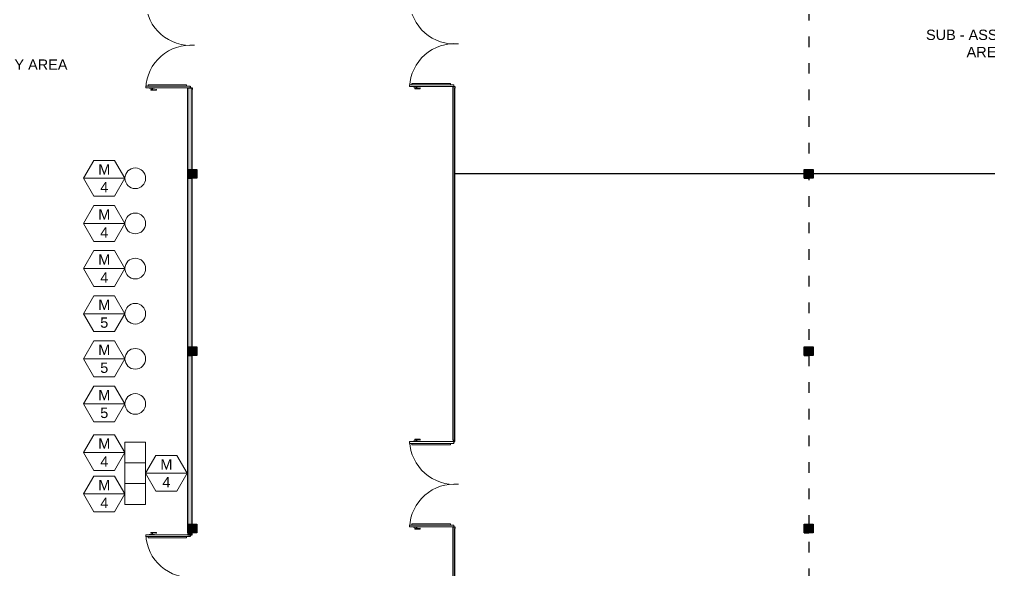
# Model space of a CAD drawing. Header units: millimetres. Extents: x 3339 to 2017737, y 4955 to 2748989.
# Drawn here: x 1619558 to 1652373, y 1264287 to 1282935 of the extents above; entities that cross this region are included whole.
import ezdxf

# ---------------------------------------------------------------- set-up
doc = ezdxf.new("R2010")
doc.units = ezdxf.units.MM
doc.header["$LTSCALE"] = 30
doc.linetypes.add('ACAD_ISO03W100', pattern=[30, 12, -18])
for name, color, linetype, lineweight in [('A-DETL-GENF', 92, 'Continuous', 13), ('A-DOOR', 31, 'Continuous', 13), ('MACHINE', 111, 'Continuous', 5)]:
    doc.layers.add(name, color=color, linetype=linetype, lineweight=lineweight)
doc.layers.add('broken line', color=7, linetype='ACAD_ISO03W100', plot=False)
for name, color, linetype in [('DIM LINES', 7, 'Continuous'), ('TEXT', 7, 'Continuous'), ('window', 92, 'Continuous')]:
    doc.layers.add(name, color=color, linetype=linetype)
doc.styles.get("Standard").update_dxf_attribs({"font": 'arial.ttf'})
doc.dimstyles.new('GREEN', dxfattribs={"dimtxt": 1000, "dimasz": 600, "dimexe": 0.18, "dimexo": 0.0625, "dimgap": 0.09, "dimtad": 2, "dimdec": 0, "dimzin": 0, "dimdsep": 46, "dimtxsty": 'Standard', "dimblk": 'ARCHTICK', "dimcen": 0.09, "dimclrd": 3, "dimclre": 3, "dimclrt": 2, "dimadec": 0, "dimazin": 0, "dimtfac": 1, "dimtdec": 0, "dimtofl": 0, "dimtmove": 0, "dimatfit": 3, "dimfxl": 1, "dimtolj": 1, "dimtzin": 0, "dimarcsym": 0})

# ---------------------------------------------------------------- blocks, each defined once
blk = doc.blocks.new('_ArchTick')
at = {"color": 0, "linetype": 'ByBlock', "const_width": 0.15}
blk.add_lwpolyline([(-0.5, -0.5), (0.5, 0.5)], dxfattribs=at)
blk = doc.blocks.new('*D870')
at = {"layer": 'Defpoints', "color": 0, "transparency": 16777216}
for p in [(1634181, 1301709), (1674841, 1301709), (1667256, 1238709)]:
    blk.add_point(p, dxfattribs=at)
at = {"layer": 'DIM LINES', "color": 3, "linetype": 'ByBlock', "lineweight": -2, "transparency": 16777216}
for p, q in [((1634181, 1301709), (1674842, 1301709)), ((1674841, 1238709), (1674841, 1301709)), ((1667256, 1238709), (1674842, 1238709))]:
    blk.add_line(p, q, dxfattribs=at)
at = {"layer": 'DIM LINES', "color": 3, "lineweight": -2, "transparency": 16777216, "xscale": 600, "yscale": 600, "zscale": 600}
for p, rotation in [((1674841, 1301709), 90), ((1674841, 1238709), 270)]:
    blk.add_blockref('_ArchTick', p, dxfattribs=dict(at, rotation=rotation))
at = {"layer": 'DIM LINES', "color": 2, "transparency": 16777216, "insert": (1675352, 1270209), "char_height": 1000, "attachment_point": 5, "rotation": 90}
blk.add_mtext('\\A1;63000', dxfattribs=at)
blk = doc.blocks.new('Poste with lines')
h = blk.add_hatch(color=2)
h.dxf.hatch_style = 1
h.paths.add_polyline_path([(13203, 12318), (12903, 12318), (12903, 12018), (13203, 12018)])
at = {"color": 0}
for p, q in [((12903, 12018), (12903, 12318)), ((12903, 12318), (13203, 12318)), ((12903, 12018), (12903, 12168)), ((13203, 12318), (13203, 12018)), ((12903, 12018), (13053, 12018)), ((13053, 12018), (12903, 12018)), ((13203, 12018), (12903, 12018))]:
    blk.add_line(p, q, dxfattribs=at)

msp = doc.modelspace()

# ---------------------------------------------------------------- hatches: boundary and pattern name
at = {"layer": 'window'}
h = msp.add_hatch(color=256, dxfattribs=at)
h.dxf.hatch_style = 1
h.paths.add_polyline_path([(1625405.787, 1280616.357), (1625255.787, 1280616.357), (1625255.787, 1280559.357), (1625255.787, 1277859.357), (1625405.787, 1277859.357)])
h.paths.add_polyline_path([(1625405.787, 1277559.357), (1625255.787, 1277559.357), (1625255.787, 1271859.357), (1625405.787, 1271859.357)])
h.paths.add_polyline_path([(1625405.787, 1271559.357), (1625255.787, 1271559.357), (1625255.787, 1265859.357), (1625405.787, 1265859.357)])
h = msp.add_hatch(color=256, dxfattribs=at)
h.dxf.hatch_style = 1
h.paths.add_polyline_path([(1625405.787, 1265559.357), (1625255.787, 1265559.357), (1625255.787, 1265502.357), (1625405.787, 1265502.357)])

# ---------------------------------------------------------------- linework, layer by layer
at = {"color": 0}
for p, q in [((1625330.787, 1280676.357), (1625330.787, 1280616.357)), ((1634230.787, 1268709.357), (1634230.787, 1280609.357)), ((1634280.787, 1268709.357), (1634280.787, 1280609.357)), ((1666249.911, 1277709.357), (1634280.787, 1277709.357)), ((1625405.787, 1265709.357), (1625255.787, 1265709.357)), ((1625255.787, 1265709.357), (1625405.787, 1265709.357)), ((1634230.787, 1259709.357), (1634230.787, 1265709.357)), ((1634280.787, 1259709.357), (1634280.787, 1265709.357)), ((1625330.787, 1265502.357), (1625330.787, 1265442.357))]:
    msp.add_line(p, q, dxfattribs=at)
for p, q in [((1634230.787, 1280666.357), (1634280.787, 1280666.357)), ((1634230.787, 1280609.357), (1634230.787, 1280666.357)), ((1634230.787, 1280666.357), (1634280.787, 1280666.357)), ((1634280.787, 1280666.357), (1634280.787, 1280609.357)), ((1634230.787, 1268709.357), (1634230.787, 1268652.357)), ((1634230.787, 1268652.357), (1634280.787, 1268652.357)), ((1634230.787, 1268652.357), (1634280.787, 1268652.357)), ((1634280.787, 1268652.357), (1634280.787, 1268709.357)), ((1634230.787, 1265766.357), (1634280.787, 1265766.357)), ((1634230.787, 1265709.357), (1634230.787, 1265766.357)), ((1634230.787, 1265766.357), (1634280.787, 1265766.357)), ((1634280.787, 1265766.357), (1634280.787, 1265709.357))]:
    msp.add_line(p, q)
at = {"layer": 'A-DETL-GENF'}
for p, q in [((1623910.375, 1280721.357), (1625209.375, 1280721.357)), ((1623910.375, 1280676.357), (1623910.375, 1280721.357)), ((1625209.375, 1280676.357), (1623910.375, 1280676.357)), ((1623951.312, 1280616.357), (1624122.762, 1280616.357)), ((1623960.837, 1280606.832), (1623951.312, 1280616.357)), ((1624113.237, 1280606.832), (1623960.837, 1280606.832)), ((1624008.462, 1280540.157), (1624008.462, 1280559.207)), ((1624008.462, 1280559.207), (1624065.612, 1280559.207)), ((1624065.612, 1280540.157), (1624008.462, 1280540.157)), ((1624013.224, 1280559.207), (1624013.224, 1280606.832)), ((1624013.224, 1280606.832), (1624060.849, 1280606.832)), ((1624060.849, 1280559.207), (1624013.224, 1280559.207)), ((1624060.849, 1280606.832), (1624060.849, 1280559.207)), ((1624065.612, 1280559.207), (1624065.612, 1280540.157)), ((1624065.612, 1280540.157), (1624065.612, 1280557.328)), ((1624065.612, 1280557.328), (1624171.441, 1280557.328)), ((1624189.222, 1280540.157), (1624065.612, 1280540.157)), ((1624122.762, 1280616.357), (1624113.237, 1280606.832)), ((1624171.441, 1280557.328), (1624171.441, 1280568.899)), ((1624171.441, 1280568.899), (1624189.222, 1280568.899)), ((1624171.441, 1280557.328), (1624188.611, 1280540.157)), ((1624189.222, 1280568.899), (1624189.222, 1280540.157)), ((1625209.375, 1280721.357), (1625209.375, 1280676.357)), ((1632835.375, 1280771.357), (1634134.375, 1280771.357)), ((1632835.375, 1280726.357), (1632835.375, 1280771.357)), ((1634134.375, 1280726.357), (1632835.375, 1280726.357)), ((1632876.312, 1280666.357), (1633047.762, 1280666.357)), ((1632885.837, 1280656.832), (1632876.312, 1280666.357)), ((1633038.237, 1280656.832), (1632885.837, 1280656.832)), ((1632933.462, 1280590.157), (1632933.462, 1280609.207)), ((1632933.462, 1280609.207), (1632990.612, 1280609.207)), ((1632990.612, 1280590.157), (1632933.462, 1280590.157)), ((1632938.224, 1280609.207), (1632938.224, 1280656.832)), ((1632938.224, 1280656.832), (1632985.849, 1280656.832)), ((1632985.849, 1280609.207), (1632938.224, 1280609.207)), ((1632985.849, 1280656.832), (1632985.849, 1280609.207)), ((1632990.612, 1280609.207), (1632990.612, 1280590.157)), ((1632990.612, 1280590.157), (1632990.612, 1280607.328)), ((1632990.612, 1280607.328), (1633096.441, 1280607.328)), ((1633114.222, 1280590.157), (1632990.612, 1280590.157)), ((1633047.762, 1280666.357), (1633038.237, 1280656.832)), ((1633096.441, 1280607.328), (1633096.441, 1280618.899)), ((1633096.441, 1280618.899), (1633114.222, 1280618.899)), ((1633096.441, 1280607.328), (1633113.611, 1280590.157)), ((1633114.222, 1280618.899), (1633114.222, 1280590.157)), ((1634134.375, 1280771.357), (1634134.375, 1280726.357)), ((1632885.837, 1268661.882), (1632876.312, 1268652.357)), ((1632876.312, 1268652.357), (1633047.762, 1268652.357)), ((1633038.237, 1268661.882), (1632885.837, 1268661.882)), ((1632990.612, 1268728.557), (1632933.462, 1268728.557)), ((1632933.462, 1268728.557), (1632933.462, 1268709.507)), ((1632933.462, 1268709.507), (1632990.612, 1268709.507)), ((1632985.849, 1268709.507), (1632938.224, 1268709.507)), ((1632938.224, 1268709.507), (1632938.224, 1268661.882)), ((1632938.224, 1268661.882), (1632985.849, 1268661.882)), ((1632985.849, 1268661.882), (1632985.849, 1268709.507)), ((1633114.222, 1268728.557), (1632990.612, 1268728.557)), ((1632990.612, 1268728.557), (1632990.612, 1268711.387)), ((1632990.612, 1268709.507), (1632990.612, 1268728.557)), ((1632990.612, 1268711.387), (1633096.441, 1268711.387)), ((1633047.762, 1268652.357), (1633038.237, 1268661.882)), ((1633096.441, 1268711.387), (1633113.611, 1268728.557)), ((1633096.441, 1268711.387), (1633096.441, 1268699.816)), ((1633096.441, 1268699.816), (1633114.222, 1268699.816)), ((1633114.222, 1268699.816), (1633114.222, 1268728.557)), ((1634134.375, 1268592.357), (1632835.375, 1268592.357)), ((1632835.375, 1268592.357), (1632835.375, 1268547.357)), ((1632835.375, 1268547.357), (1634134.375, 1268547.357)), ((1634134.375, 1268547.357), (1634134.375, 1268592.357)), ((1632835.375, 1265871.357), (1634134.375, 1265871.357)), ((1632835.375, 1265826.357), (1632835.375, 1265871.357)), ((1634134.375, 1265826.357), (1632835.375, 1265826.357)), ((1632876.312, 1265766.357), (1633047.762, 1265766.357)), ((1632885.837, 1265756.832), (1632876.312, 1265766.357)), ((1633038.237, 1265756.832), (1632885.837, 1265756.832)), ((1632933.462, 1265690.157), (1632933.462, 1265709.207)), ((1632933.462, 1265709.207), (1632990.612, 1265709.207)), ((1632990.612, 1265690.157), (1632933.462, 1265690.157)), ((1632938.224, 1265709.207), (1632938.224, 1265756.832)), ((1632938.224, 1265756.832), (1632985.849, 1265756.832)), ((1632985.849, 1265709.207), (1632938.224, 1265709.207)), ((1632985.849, 1265756.832), (1632985.849, 1265709.207)), ((1632990.612, 1265709.207), (1632990.612, 1265690.157)), ((1632990.612, 1265690.157), (1632990.612, 1265707.328)), ((1632990.612, 1265707.328), (1633096.441, 1265707.328)), ((1633114.222, 1265690.157), (1632990.612, 1265690.157)), ((1633047.762, 1265766.357), (1633038.237, 1265756.832)), ((1633096.441, 1265707.328), (1633096.441, 1265718.899)), ((1633096.441, 1265718.899), (1633114.222, 1265718.899)), ((1633096.441, 1265707.328), (1633113.611, 1265690.157)), ((1633114.222, 1265718.899), (1633114.222, 1265690.157)), ((1634134.375, 1265871.357), (1634134.375, 1265826.357)), ((1625209.375, 1265442.357), (1623910.375, 1265442.357)), ((1623910.375, 1265442.357), (1623910.375, 1265397.357)), ((1623910.375, 1265397.357), (1625209.375, 1265397.357)), ((1623960.837, 1265511.882), (1623951.312, 1265502.357)), ((1623951.312, 1265502.357), (1624122.762, 1265502.357)), ((1624113.237, 1265511.882), (1623960.837, 1265511.882)), ((1624065.612, 1265578.557), (1624008.462, 1265578.557)), ((1624008.462, 1265578.557), (1624008.462, 1265559.507)), ((1624008.462, 1265559.507), (1624065.612, 1265559.507)), ((1624060.849, 1265559.507), (1624013.224, 1265559.507)), ((1624013.224, 1265559.507), (1624013.224, 1265511.882)), ((1624013.224, 1265511.882), (1624060.849, 1265511.882)), ((1624060.849, 1265511.882), (1624060.849, 1265559.507)), ((1624189.222, 1265578.557), (1624065.612, 1265578.557)), ((1624065.612, 1265578.557), (1624065.612, 1265561.387)), ((1624065.612, 1265559.507), (1624065.612, 1265578.557)), ((1624065.612, 1265561.387), (1624171.441, 1265561.387)), ((1624122.762, 1265502.357), (1624113.237, 1265511.882)), ((1624171.441, 1265561.387), (1624188.611, 1265578.557)), ((1624171.441, 1265561.387), (1624171.441, 1265549.816)), ((1624171.441, 1265549.816), (1624189.222, 1265549.816)), ((1624189.222, 1265549.816), (1624189.222, 1265578.557)), ((1625209.375, 1265397.357), (1625209.375, 1265442.357))]:
    msp.add_line(p, q, dxfattribs=at)
at = {"layer": 'A-DOOR', "lineweight": 18}
for p, q in [((1623830.787, 1280616.357), (1623830.787, 1280676.357)), ((1623830.787, 1280676.357), (1625330.787, 1280676.357)), ((1625330.787, 1280616.357), (1623830.787, 1280616.357)), ((1625330.787, 1280616.357), (1625330.787, 1280676.357)), ((1632755.787, 1280666.357), (1632755.787, 1280726.357)), ((1632755.787, 1280726.357), (1634255.787, 1280726.357)), ((1634255.787, 1280666.357), (1632755.787, 1280666.357)), ((1634255.787, 1280666.357), (1634255.787, 1280726.357)), ((1634255.787, 1268652.357), (1632755.787, 1268652.357)), ((1632755.787, 1268652.357), (1632755.787, 1268592.357)), ((1634255.787, 1268652.357), (1634255.787, 1268592.357)), ((1632755.787, 1268592.357), (1634255.787, 1268592.357)), ((1632755.787, 1265766.357), (1632755.787, 1265826.357)), ((1632755.787, 1265826.357), (1634255.787, 1265826.357)), ((1634255.787, 1265766.357), (1632755.787, 1265766.357)), ((1634255.787, 1265766.357), (1634255.787, 1265826.357)), ((1625330.787, 1265502.357), (1623830.787, 1265502.357)), ((1623830.787, 1265502.357), (1623830.787, 1265442.357)), ((1623830.787, 1265442.357), (1625330.787, 1265442.357)), ((1625330.787, 1265502.357), (1625330.787, 1265442.357))]:
    msp.add_line(p, q, dxfattribs=at)
at = {"layer": 'A-DOOR'}
for centre, start, end in [((1625349.314, 1283573.872), 182.6963499, 274.961307), ((1634274.314, 1283623.872), 182.6963499, 274.961307), ((1634274.314, 1280594.842), 85.038693, 177.3036501), ((1625349.314, 1280544.842), 85.038693, 177.3036501), ((1634274.314, 1268723.872), 182.6963499, 274.961307), ((1634274.314, 1265694.842), 85.038693, 177.3036501), ((1625349.314, 1265573.872), 182.6963499, 274.961307)]:
    msp.add_arc(centre, 1520.211, start, end, dxfattribs=at)
at = {"layer": 'broken line'}
msp.add_line((1646257.227, 1289559.537), (1646255.787, 1239009.537), dxfattribs=at)
at = {"layer": 'MACHINE'}
for p, q in [((1621727.759, 1277559.357), (1623127.759, 1277559.357)), ((1621727.759, 1276032.393), (1623127.759, 1276032.393)), ((1621727.759, 1274505.428), (1623127.759, 1274505.428)), ((1621727.759, 1272978.463), (1623127.759, 1272978.463)), ((1621727.759, 1271451.498), (1623127.759, 1271451.498)), ((1621727.759, 1269924.533), (1623127.759, 1269924.533)), ((1623127.759, 1268628.841), (1623827.759, 1268628.841)), ((1623127.759, 1267928.841), (1623127.759, 1268628.841)), ((1623827.759, 1268628.841), (1623827.759, 1267928.841)), ((1621727.759, 1268278.841), (1623127.759, 1268278.841)), ((1623827.759, 1267928.841), (1623127.759, 1267928.841)), ((1623127.759, 1267928.841), (1623827.759, 1267928.841)), ((1623127.759, 1267228.841), (1623127.759, 1267928.841)), ((1623827.759, 1267928.841), (1623827.759, 1267228.841)), ((1623827.759, 1267578.841), (1625227.759, 1267578.841)), ((1623827.759, 1267228.841), (1623127.759, 1267228.841)), ((1623127.759, 1267228.841), (1623827.759, 1267228.841)), ((1623127.759, 1266528.841), (1623127.759, 1267228.841)), ((1623827.759, 1267228.841), (1623827.759, 1266528.841)), ((1621727.759, 1266878.841), (1623127.759, 1266878.841)), ((1623827.759, 1266528.841), (1623127.759, 1266528.841))]:
    msp.add_line(p, q, dxfattribs=at)
for points in [[(1622077.759, 1278165.575), (1621727.759, 1277559.357), (1622077.759, 1276953.14), (1622777.759, 1276953.14), (1623127.759, 1277559.357), (1622777.759, 1278165.575)], [(1622077.759, 1276638.61), (1621727.759, 1276032.393), (1622077.759, 1275426.175), (1622777.759, 1275426.175), (1623127.759, 1276032.393), (1622777.759, 1276638.61)], [(1622077.759, 1275111.646), (1621727.759, 1274505.428), (1622077.759, 1273899.21), (1622777.759, 1273899.21), (1623127.759, 1274505.428), (1622777.759, 1275111.646)], [(1622077.759, 1273584.681), (1621727.759, 1272978.463), (1622077.759, 1272372.245), (1622777.759, 1272372.245), (1623127.759, 1272978.463), (1622777.759, 1273584.681)], [(1622077.759, 1272057.716), (1621727.759, 1271451.498), (1622077.759, 1270845.28), (1622777.759, 1270845.28), (1623127.759, 1271451.498), (1622777.759, 1272057.716)], [(1622077.759, 1270530.751), (1621727.759, 1269924.533), (1622077.759, 1269318.316), (1622777.759, 1269318.316), (1623127.759, 1269924.533), (1622777.759, 1270530.751)], [(1622077.759, 1268885.059), (1621727.759, 1268278.841), (1622077.759, 1267672.623), (1622777.759, 1267672.623), (1623127.759, 1268278.841), (1622777.759, 1268885.059)], [(1624177.759, 1268185.059), (1623827.759, 1267578.841), (1624177.759, 1266972.623), (1624877.759, 1266972.623), (1625227.759, 1267578.841), (1624877.759, 1268185.059)], [(1622077.759, 1267485.059), (1621727.759, 1266878.841), (1622077.759, 1266272.623), (1622777.759, 1266272.623), (1623127.759, 1266878.841), (1622777.759, 1267485.059)]]:
    msp.add_lwpolyline(points, close=True, dxfattribs=at)
for centre in [(1623477.759, 1277559.357), (1623477.759, 1276032.393), (1623477.759, 1274505.428), (1623477.759, 1272978.463), (1623477.759, 1271451.498), (1623477.759, 1269924.533)]:
    msp.add_circle(centre, 350, dxfattribs=at)
at = {"layer": 'window'}
for p, q in [((1625255.787, 1265592.357), (1625255.787, 1280616.357)), ((1625255.787, 1280559.357), (1625255.787, 1280616.357)), ((1625255.787, 1280616.357), (1625405.787, 1280616.357)), ((1625405.787, 1265641.857), (1625405.787, 1280616.357)), ((1625405.787, 1280616.357), (1625405.787, 1280559.357)), ((1625255.787, 1265559.357), (1625255.787, 1265502.357)), ((1625255.787, 1265502.357), (1625405.787, 1265502.357)), ((1625405.787, 1265502.357), (1625405.787, 1265559.357))]:
    msp.add_line(p, q, dxfattribs=at)

# ---------------------------------------------------------------- block references
at = {"color": 0}
for p in [(1612353.376, 1265541.247), (1633203.376, 1265541.247), (1612353.196, 1259541.247), (1633203.196, 1259541.247), (1612352.296, 1253541.247), (1633202.296, 1253541.247)]:
    msp.add_blockref('Poste with lines', p, dxfattribs=at)

# ---------------------------------------------------------------- texts
at = {"layer": 'MACHINE', "char_height": 350, "attachment_point": 5}
for s, width, gutter_width, insert in [('\\pxqc,t0,1;M', 1073.77782, 2002.986, (1622427.759, 1277862.466)), ('\\pxqc;4', 1274.05619, 2757.711, (1622427.759, 1277256.249)), ('\\pxqc,t0,1;M', 1073.77782, 2002.986, (1622427.759, 1276335.502)), ('\\pxqc;4', 1274.05619, 2757.711, (1622427.759, 1275729.284)), ('\\pxqc,t0,1;M', 1073.77782, 2002.986, (1622427.759, 1274808.537)), ('\\pxqc;4', 1274.05619, 2757.711, (1622427.759, 1274202.319)), ('\\pxqc,t0,1;M', 1073.77782, 2002.986, (1622427.759, 1273281.572)), ('\\pxqc;5', 1274.05619, 2757.711, (1622427.759, 1272675.354)), ('\\pxqc,t0,1;M', 1073.77782, 2002.986, (1622427.759, 1271754.607)), ('5', 1274.05619, 2757.711, (1622427.759, 1271148.389)), ('\\pxqc,t0,1;M', 1073.77782, 2002.986, (1622427.759, 1270227.642)), ('\\pxqc;5', 1274.05619, 2757.711, (1622427.759, 1269621.425)), ('\\pxqc,t0,1;M', 1073.77782, 2002.986, (1622427.759, 1268581.95)), ('\\pxqc;4', 1274.05619, 2757.711, (1622427.759, 1267975.732)), ('\\pxqc,t0,1;M', 1073.77782, 2002.986, (1624527.759, 1267881.95)), ('\\pxqc,t0,1;M', 1073.77782, 2002.986, (1622427.759, 1267181.95)), ('\\pxqc;4', 1274.05619, 2757.711, (1624527.759, 1267275.732)), ('\\pxqc;4', 1274.05619, 2757.711, (1622427.759, 1266575.732))]:
    msp.add_mtext_dynamic_manual_height_columns(s, width=width, gutter_width=gutter_width, heights=[0], dxfattribs=dict(at, insert=insert))
at = {"layer": 'TEXT', "char_height": 350, "attachment_point": 1}
for s, width, insert in [('\\pxqc;SUB - ASSEMBLY AREA', 4394.73285, (1650063.213, 1282589.03)), ('\\pxqc;PRODUCTION   /   ASSEMBLY AREA', 10191.25721, (1611917.547, 1281582.598))]:
    msp.add_mtext_dynamic_manual_height_columns(s, width=width, gutter_width=0, heights=[1406.025], dxfattribs=dict(at, insert=insert))

# ---------------------------------------------------------------- dimensions: what is measured, and where the dimension line sits
at = {"layer": 'DIM LINES', "color": 0}
dim = msp.add_linear_dim(base=(1674841.468, 1301709.357), p1=(1667255.787, 1238709.357), p2=(1634180.787, 1301709.357), angle=90, dimstyle='GREEN', dxfattribs=at)
dim.commit()
dim.dimension.update_dxf_attribs({"geometry": '*D870', "text_midpoint": (1675352.472, 1270209.357)})

doc.saveas('drawing.dxf')
